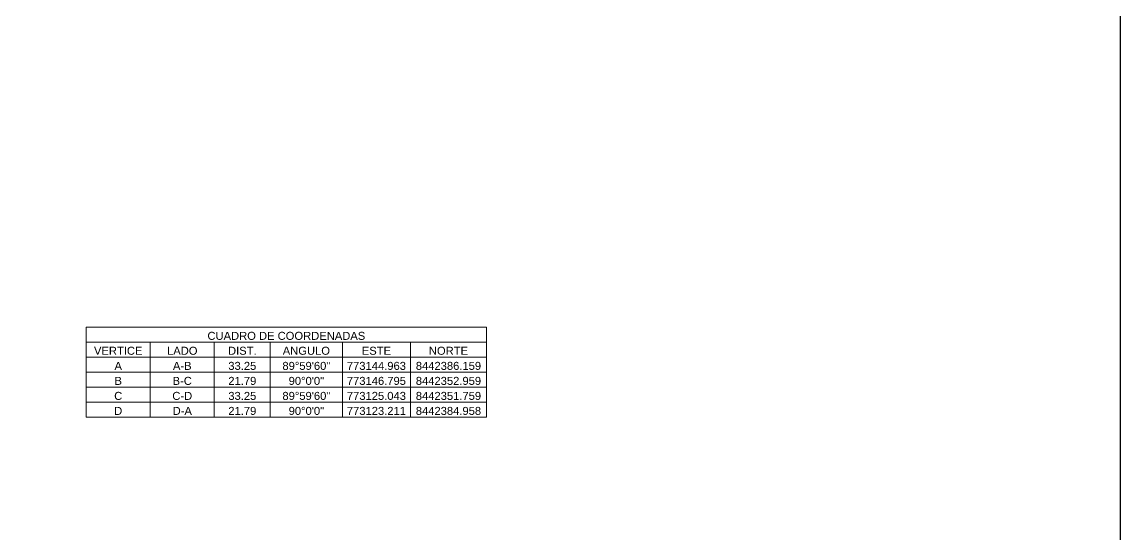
# Model space of a CAD drawing. Header units: metres. Extents: x 772934 to 773467, y 8442002 to 8442594.
# Drawn here: x 773329.7 to 773466.8, y 8442298.8 to 8442362.7 of the extents above; entities that cross this region are included whole.
import ezdxf
from ezdxf.enums import TextEntityAlignment as Align

# ---------------------------------------------------------------- set-up
doc = ezdxf.new("R2010")
doc.units = ezdxf.units.M
doc.layers.add('C-ROAD-PROF-PROJ', color=92, linetype='Continuous')
doc.layers.add('CUADROS', color=7, linetype='Continuous', lineweight=20)
doc.styles.add('CUADROS', font='arial.ttf')

# ---------------------------------------------------------------- blocks, each defined once
blk = doc.blocks.new('CC-Cuerpo')
at = {"layer": 'CUADROS', "ltscale": 0.05}
for p, q in [((0, 0), (0, 3.75)), ((0, 3.75), (100, 3.75)), ((16, 0), (16, 3.75)), ((32, 0), (32, 3.75)), ((46, 0), (46, 3.75)), ((64, 0), (64, 3.75)), ((81, 0), (81, 3.75)), ((100, 0), (100, 3.75)), ((0, 0), (100, 0))]:
    blk.add_line(p, q, dxfattribs=at)
at = {"layer": 'CUADROS', "ltscale": 0.05, "style": 'CUADROS'}
for tag, p in [('V', (8, 0)), ('L', (24, 0)), ('D', (39, 0)), ('ANG', (55, 0)), ('X', (72.5, 0)), ('Y', (90.5, 0))]:
    blk.add_attdef(tag, text='', height=2, dxfattribs=at).set_placement(p, align=Align.BOTTOM_CENTER)

msp = doc.modelspace()

# ---------------------------------------------------------------- linework, layer by layer
at = {"layer": 'C-ROAD-PROF-PROJ', "ltscale": 0.05}
msp.add_lwpolyline([(772933.639, 8442593.693), (773466.838, 8442593.693), (773466.838, 8442002.347), (772933.639, 8442002.347)], close=True, dxfattribs=at)
at = {"layer": 'CUADROS', "ltscale": 0.05}
for p, q in [((773337.7, 8442320.853), (773337.7, 8442324.603)), ((773337.7, 8442324.603), (773387.7, 8442324.603)), ((773387.7, 8442320.853), (773387.7, 8442324.603)), ((773337.7, 8442322.728), (773387.7, 8442322.728)), ((773345.7, 8442320.853), (773345.7, 8442322.728)), ((773353.7, 8442320.853), (773353.7, 8442322.728)), ((773360.7, 8442320.853), (773360.7, 8442322.728)), ((773369.7, 8442320.853), (773369.7, 8442322.728)), ((773378.2, 8442320.853), (773378.2, 8442322.728)), ((773337.7, 8442320.853), (773387.7, 8442320.853))]:
    msp.add_line(p, q, dxfattribs=at)

# ---------------------------------------------------------------- block references
at = {"layer": 'CUADROS', "ltscale": 0.05, "xscale": 0.5, "yscale": 0.5, "zscale": 0.5}
for p, values in [((773337.7, 8442318.978), {'V': 'A', 'L': 'A-B', 'D': '33.25', 'ANG': '89°59\'60"', 'X': '773144.963', 'Y': '8442386.159'}), ((773337.7, 8442317.103), {'V': 'B', 'L': 'B-C', 'D': '21.79', 'ANG': '90°0\'0"', 'X': '773146.795', 'Y': '8442352.959'}), ((773337.7, 8442315.228), {'V': 'C', 'L': 'C-D', 'D': '33.25', 'ANG': '89°59\'60"', 'X': '773125.043', 'Y': '8442351.759'}), ((773337.7, 8442313.353), {'V': 'D', 'L': 'D-A', 'D': '21.79', 'ANG': '90°0\'0"', 'X': '773123.211', 'Y': '8442384.958'})]:
    msp.add_blockref('CC-Cuerpo', p, dxfattribs=at).add_auto_attribs(values)

# ---------------------------------------------------------------- texts
at = {"layer": 'CUADROS', "color": 5, "ltscale": 0.05, "style": 'CUADROS'}
msp.add_text('CUADRO DE COORDENADAS', height=1, dxfattribs=at).set_placement((773362.7, 8442322.728), align=Align.BOTTOM_CENTER)
for s, p in [('VERTICE', (773341.7, 8442321.166)), ('LADO', (773349.7, 8442321.166)), ('DIST.', (773357.2, 8442321.166)), ('ANGULO', (773365.2, 8442321.166)), ('ESTE', (773373.95, 8442321.166)), ('NORTE', (773382.95, 8442321.166))]:
    msp.add_text(s, height=1, dxfattribs=at).set_placement(p, align=Align.CENTER)

doc.saveas('drawing.dxf')
